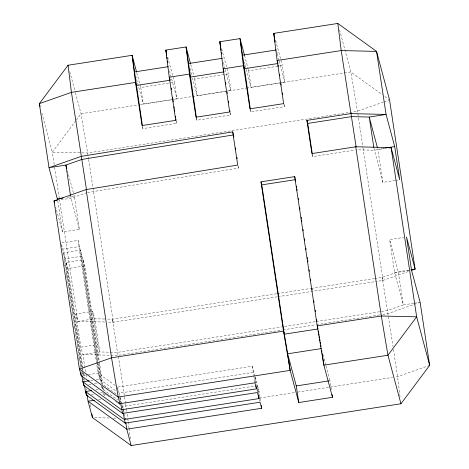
<?xml version="1.0" encoding="UTF-8"?>
<svg xmlns="http://www.w3.org/2000/svg" width="469" height="469" viewBox="0 0 469 469"><rect width="100%" height="100%" fill="white"/><g stroke="black" fill="none" stroke-linecap="round" stroke-linejoin="round"><path stroke-width="0.35" stroke-dasharray="2.35 1.76" d="M75.831 120.744L52.34 152.167L54.199 164.455M76.265 120.164L81.049 113.762L137.464 105.021M86.935 192.607L70.889 198.252L58.947 200.099M383.408 102.084L357.46 111.212L87.685 153.005L52.34 152.167L41.6 112.085M384.093 101.843L388.871 100.161M408.294 271.533L383.026 280.421L375.792 281.541M420.136 302.312L388.039 313.603L380.805 314.722M429.657 365.351L397.56 376.642L395.39 376.976M87.662 192.489L238.533 168.101L238.1 165.217M136.801 72.789L140.735 87.463L174.456 82.233L176.96 98.824L143.238 104.048L135.94 76.799M194.313 77.702L194.688 79.103L228.409 73.879L230.918 90.464L197.197 95.694L192.513 78.223M248.265 69.348L248.64 70.743L282.361 65.519L284.871 82.11L251.15 87.334L244.408 62.178M140.354 104.575L171.455 99.756M172.182 99.645L191.71 96.62M192.431 96.503L245.949 88.213M246.676 88.102L343.589 73.088M344.31 72.976L350.824 71.968L382.516 94.838M142.347 126.777L142.84 128.6L176.561 123.376L176.233 121.219M196.142 117.813L196.792 120.24L230.514 115.016L230.185 112.859M249.936 108.849L250.745 111.88L284.466 106.656L284.144 104.499M312.073 154.184L312.723 156.605L355.121 150.039M67.313 197.308L74.337 196.218L79.349 229.4L62.488 232.008L55.723 207.093M383.454 148.327L377.832 149.201L382.845 182.377L394.787 180.53M385.471 148.491L374.233 150.238L356.557 149.816M395.49 180.418L398.298 179.985M61.885 242.924L78.042 240.421L79.666 246.489L97.101 361.892M61.539 244.384L62.805 249.098L79.666 246.489M81.108 367.42L63.778 252.738L80.639 250.124L82.263 256.191L98.068 360.778M63.778 252.738L65.402 258.8L82.263 256.191M82.181 367.028L66.381 262.441L83.242 259.832L84.866 265.894L102.846 384.902M66.381 262.441L68.005 268.508L84.866 265.894M413.81 303.291L403.276 304.926L394.664 272.782L389.651 239.6L403.698 237.425M85.516 371.747L82.919 354.558L80.879 347.136L75.867 313.96L92.727 311.346L94.767 318.762L99.78 351.943L117.455 352.366L281.629 326.928M408.798 270.115L398.263 271.744L382.212 277.39L374.983 278.51M394.664 272.782L408.71 270.607M276.616 293.746L112.443 319.184L105.373 319.014M277.343 293.635L310.613 288.482M311.334 288.371L374.256 278.621M277.431 296.783L113.252 322.215L107.483 322.08M278.152 296.672L375.071 281.652M80.879 347.136L97.74 344.527L99.78 351.943L82.919 354.558L118.264 355.396L282.444 329.959M414.514 303.185L419.433 302.423M284.525 326.477L315.625 321.664M316.346 321.546L387.224 310.566L403.276 304.926L398.263 271.744L389.651 239.6M283.165 329.848L315.713 324.806M316.434 324.695L380.083 314.834M82.638 375.534L87.556 374.772M88.254 374.661L98.091 373.136L116.875 386.691M90.581 380.617L93.395 380.183M96.204 379.749L99.715 379.204L116.148 391.064M88.747 384.691L91.561 384.258M94.369 383.824L97.177 383.384M95.993 389.886L98.807 389.452M118.006 390.724L117.461 387.118L252.345 366.219L253.969 372.28L255.494 382.382M87.134 395.05L88.541 394.828M91.349 394.394L94.158 393.96M100.483 392.981L102.588 392.653M117.461 387.118L119.085 393.18L253.969 372.28M98.596 399.588L100.7 399.26M255.13 382.212L256.572 381.983L258.097 392.084M123.529 412.292L122.661 406.523L256.103 385.846M257.727 391.914L259.169 391.691L260.694 401.786M328.552 380.939L329.983 380.717L331.401 390.097M259.421 398.04L294.86 392.553M297.756 392.102L392.5 377.422M104.663 319.002L94.767 318.762L77.907 321.376L75.867 313.96M104.599 322.01L77.907 321.376L59.551 199.894M94.609 417.644L109.758 418.008M113.363 418.09L116.969 418.178M124.906 418.366L126.349 418.401M384.861 96.532L388.971 99.498M115.949 393.854L100.694 382.839L97.64 362.648M101.597 386.21L102.318 388.907L117.578 399.916M120.51 402.039L121.682 402.883L120.24 397.495M105.05 393.813L106.815 395.086M107.401 395.508L110.919 398.052M115.614 401.441L117.379 402.713M117.965 403.135L121.483 405.673M67.384 170.61L73.774 194.143M73.961 194.834L74.337 196.218M79.349 229.4L70.561 196.089M382.845 182.377L373.904 148.069M339.515 29.776L350.824 71.968L357.46 111.212L362.924 147.366M275.625 40.363L282.361 65.519M276.634 51.361L277.197 53.46M277.378 54.158L279.067 60.448M279.254 61.146L284.871 82.11M283.821 104.229L284.466 106.656M244.525 55.371L248.078 68.644M323.059 354.863L325.867 365.345M326.055 366.043L329.983 380.717M221.667 48.723L228.409 73.879M223.426 62.518L225.114 68.808M225.296 69.506L230.918 90.464M230.027 113.193L230.514 115.016M237.883 165.674L238.533 168.101M190.754 64.429L194.125 77.004M189.892 68.439L191.762 75.427M255.306 377.269L256.572 381.983M259.169 391.691L257.545 385.624L258.853 394.282M167.714 57.083L174.456 82.233M169.473 70.878L176.96 98.824M176.074 121.553L176.561 123.376M69.746 71.575L75.21 91.965M75.398 92.669L81.049 113.762L88.559 158.792M122.661 406.523L123.2 408.546M123.382 409.22L124.103 411.911M103.291 392.547L104.194 395.912M363.029 148.087L383.026 280.421L382.212 277.39L393.016 346.556M393.45 349.417L397.56 376.642L400.057 396.622M312.395 154.442L312.723 156.605M248.64 70.743L251.15 87.334M250.423 109.723L250.745 111.88M259.615 399.33L259.943 401.493M255.054 376.642L256.361 385.295M257.018 389.628L257.34 391.791M252.345 366.219L253.653 374.872M253.764 375.593L254.743 382.088M194.688 79.103L197.197 95.694M196.464 118.082L196.792 120.24M140.735 87.463L143.238 104.048M142.512 126.442L142.84 128.6M88.67 159.513L113.252 322.215L112.443 319.184L117.455 352.366L118.264 355.396L124.437 396.229M124.543 396.944L125.516 403.393M125.628 404.108L126.384 409.12M126.489 409.842L126.706 411.272M127.14 414.139L127.679 417.721M124.502 414.027L125.375 419.802M121.905 404.325L122.444 407.93M120.058 396.821L120.932 402.59M119.085 393.18L120.392 401.833M92.727 311.346L97.74 344.527M103.28 387.793L103.719 390.677M104.153 393.561L104.587 396.446M83.242 259.832L98.496 360.808M98.936 363.692L101.873 383.167M102.418 386.773L102.858 389.657M98.502 363.663L101.445 383.138M101.879 386.022L102.318 388.907M80.639 250.124L97.534 361.927M97.212 362.613L99.715 379.204L98.091 373.136L78.042 240.421M54.633 167.351L59.44 199.167M85.95 374.614L86.489 378.196M90.494 404.7L91.039 408.282M57.804 200.996L62.488 232.008M68.005 268.508L83.371 370.205M83.804 373.09L84.35 376.695M86.202 388.959L86.419 390.401M82.292 367.749L82.614 369.912M83.054 372.796L83.488 375.681M83.922 378.565L84.25 380.734M65.402 258.8L81.969 368.435M82.075 369.156L82.403 371.325M82.515 372.046L83.06 375.651M83.494 378.536L83.711 379.978M81.758 371.747L82.304 375.358M62.805 249.098L80.674 367.391M61.509 245.199L61.726 246.641M64.446 264.674L64.669 266.116M66.193 276.212L66.41 277.654M69.136 295.687L69.353 297.129M73.821 326.705L74.038 328.148M78.505 357.718L78.728 359.16M127.791 418.436L128.148 421.291M128.236 422L128.952 427.71M129.039 428.426L130.376 439.131"/><path stroke-width="0.7" d="M136.614 72.091L132.123 55.319L68.052 65.244L39.343 103.649L49.016 167.685L57.693 200.275M87.187 395.449L88.055 401.224L92.446 417.598L131.179 445.55L400.948 403.756L429.657 365.351L420.136 302.312L411.524 270.167L406.512 236.992L415.124 269.136L411.706 270.332M233.521 134.92L81.923 159.425L65.877 165.07L49.016 167.685L81.114 156.394L232.706 131.889L237.724 165.07L86.126 189.576L54.029 200.861L79.443 369.08L81.231 375.751L119.964 403.703L254.855 382.81L256.479 388.871L121.588 409.771L82.855 381.813L81.987 376.044M410.908 269.786L415.124 269.136L389.557 99.92L376.554 51.402L337.821 23.45L273.749 33.375L277.138 60.489L283.657 103.626L249.936 108.849L243.417 65.713L240.028 38.599L219.797 41.735L223.185 68.849L229.699 111.98L195.978 117.209L189.464 74.073L186.076 46.959L165.844 50.095L169.233 77.209L175.746 120.34L142.025 125.563L135.506 82.433L132.123 55.319L142.406 125.721M134.626 71.909L168.348 66.686M196.359 117.361L188.579 63.55L222.306 58.326M250.311 109.007L242.537 55.19L276.259 49.966M169.866 78.815L170.042 80.24L136.321 85.464L135.506 82.433L71.44 92.358L39.343 103.649L40.094 106.463M306.896 120.398L350.736 113.604L386.081 114.442L394.693 146.586L399.705 179.768L391.093 147.624L355.748 146.785L311.908 153.574L306.896 120.398L307.711 123.429L312.284 153.721M307.711 123.429L351.545 116.634L369.22 117.057L386.081 114.442L376.554 51.402L341.209 50.564L277.138 60.489L277.953 63.52L244.232 68.75L243.417 65.713L223.185 68.849L223.994 71.88L190.273 77.104L189.464 74.073L169.233 77.209L170.042 80.24M57.476 198.833L63.098 197.959M385.559 147.999L394.693 146.586M388.989 147.952L391.093 147.624L416.66 316.833L429.657 365.351M56.837 200.427L54.029 200.861L54.592 202.936M332.058 394.423L332.492 397.307L298.771 402.531L290.159 370.387L283.522 331.149L260.963 181.843L294.684 176.62L295.171 178.437M260.963 181.843L261.772 184.874L295.499 179.65L295.716 181.093M89.18 380.834L82.855 381.813L83.834 385.454L122.567 413.406L257.452 392.512L259.076 398.574L124.191 419.474L85.458 391.515L84.473 385.026M321.371 348.578L287.649 353.802L284.331 334.18L261.772 184.874M91.777 390.536L85.458 391.515L86.431 395.156L125.164 423.114L260.049 402.214L261.679 408.276L126.788 429.176L88.055 401.224L94.38 400.245M294.684 176.62L317.243 325.92L318.052 328.957L284.331 334.18L283.522 331.149L111.54 357.788L79.443 369.08L118.176 397.032L290.159 370.387L287.649 353.802L296.261 385.94L328.552 380.939M66.815 168.529L65.877 165.07L70.456 195.368M377.457 147.799L369.22 117.057L373.799 147.348M400.948 403.756L387.951 355.238L381.315 315.995L355.748 146.785M274.125 34.776L273.749 33.375L275.057 42.034M244.525 55.371L240.028 38.599L242.537 55.19M332.492 397.307L323.88 365.163L317.243 325.92L381.315 315.995L416.66 316.833L387.951 355.238L323.88 365.163L322.139 353.626M220.172 43.13L219.797 41.735L221.104 50.388M232.706 131.889L233.357 134.316M190.566 63.731L186.076 46.959L188.579 63.55M166.219 51.49L165.844 50.095L166.712 55.864M119.964 403.703L118.176 397.032L111.54 357.788L86.126 189.576M122.567 413.406L120.609 403.276M125.164 423.114L123.212 412.984M131.179 445.55L126.788 429.176L125.809 422.686M318.41 331.055L318.644 332.457M318.885 333.858L319.119 335.259M319.36 336.66L319.594 338.067M319.835 339.468L320.069 340.869M320.304 342.27L320.544 343.671M320.778 345.073L321.019 346.474M356.123 146.932L341.209 50.564L337.821 23.45M321.699 350.742L321.916 352.184M278.17 64.962L278.387 66.399M279.583 74.307L279.8 75.743M280.995 83.652L281.212 85.088M282.402 92.997L282.619 94.433M296.478 186.14L296.695 187.582M296.912 189.025L297.129 190.467M298.331 198.405L298.548 199.847M299.744 207.779L299.967 209.221M301.162 217.153L301.379 218.601M301.596 220.043L301.819 221.485M303.015 229.417L303.232 230.859M304.434 238.791L304.651 240.239M305.847 248.171L306.069 249.614M307.265 257.545L307.482 258.988M307.699 260.43L307.922 261.878M309.118 269.81L309.335 271.252M310.537 279.184L310.754 280.626M311.949 288.564L312.172 290.006M313.802 300.822L314.025 302.265M315.221 310.202L315.438 311.645M316.639 319.577L316.856 321.019M296.261 385.94L298.771 402.531M221.432 52.557L221.649 53.999M225.624 82.667L225.841 84.103M227.037 92.012L227.254 93.448M228.45 101.357L228.667 102.793M229.863 110.702L230.08 112.138M233.632 135.641L233.849 137.089M235.485 147.905L235.702 149.347M236.898 157.279L237.121 158.721M261.239 405.392L261.679 408.276M258.53 394.968L259.076 398.574M256.039 385.987L256.479 388.871M166.935 57.306L167.152 58.748M167.474 60.911L167.697 62.354M171.238 88.149L171.455 89.585M172.651 97.493L172.868 98.93M173.084 100.372L173.301 101.808M174.063 106.838L174.28 108.275M174.497 109.717L174.714 111.153M175.47 116.183L175.693 117.625M175.91 119.062L176.127 120.498M86.501 189.722L71.44 92.358L68.052 65.244M91.901 414.016L92.446 417.598M85.886 391.551L86.431 395.156M83.505 383.29L83.834 385.454M80.797 372.867L81.231 375.751"/></g></svg>
